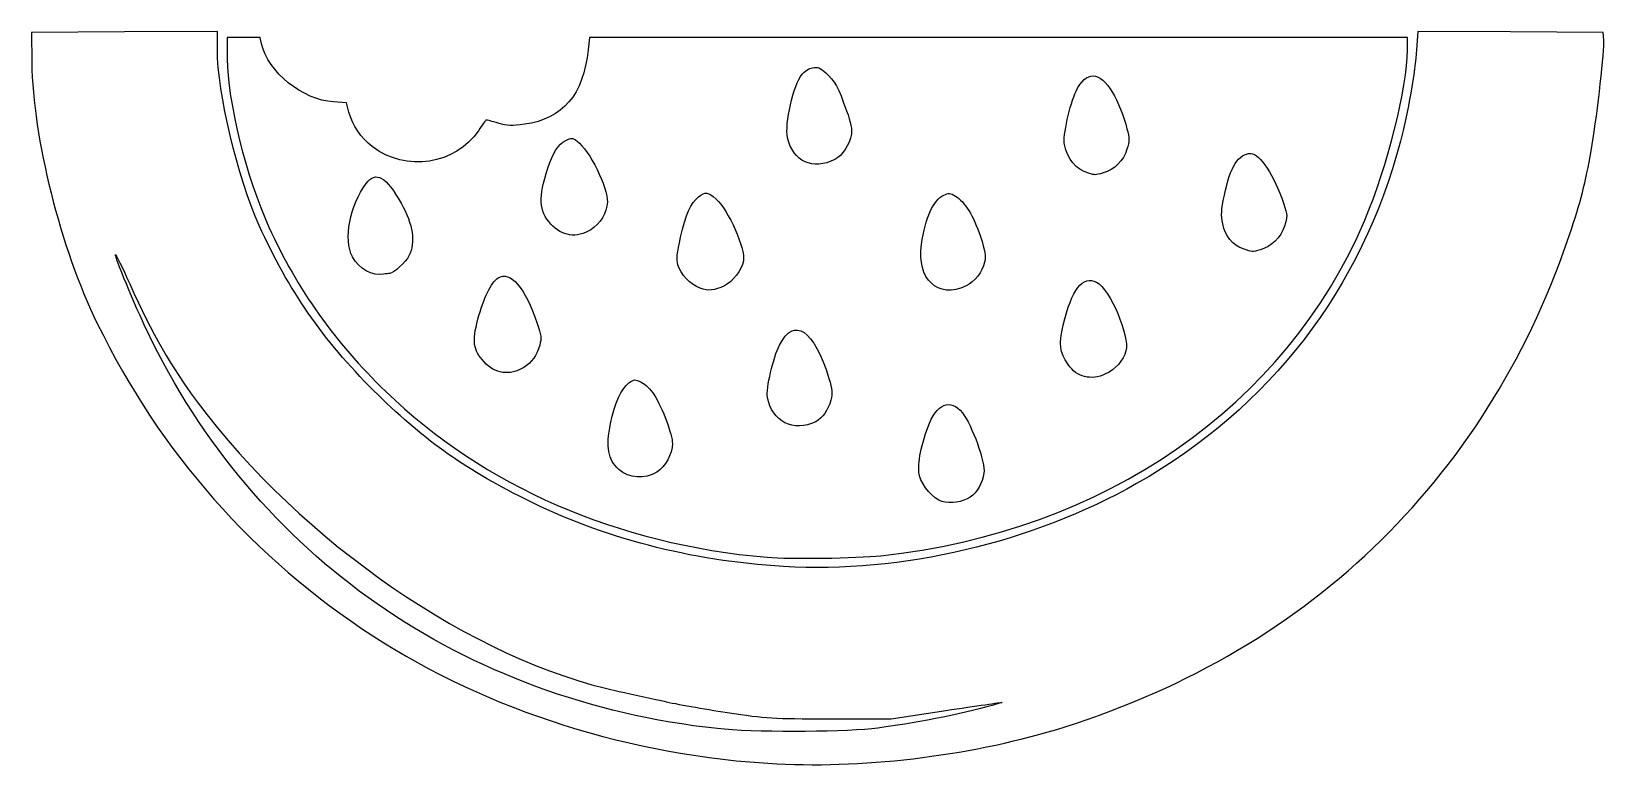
# Model space of a CAD drawing. Header units: centimetres. Extents: x -10.3 to 10.9, y -6 to 3.9.
import ezdxf

# ---------------------------------------------------------------- set-up
doc = ezdxf.new("R2010")
doc.units = ezdxf.units.CM
doc.header["$MEASUREMENT"] = 0
doc.layers.add('Layer 1', color=7, linetype='Continuous')

msp = doc.modelspace()

# ---------------------------------------------------------------- linework, layer by layer
at = {"layer": 'Layer 1'}
for points, knots in [([(-0.2249, -5.97462), (-2.17435, -5.87412), (-4.10531, -5.26235), (-5.66208, -4.25199), (-5.66208, -4.25199), (-7.26779, -3.20987), (-8.51566, -1.79549), (-9.36681, -0.05292), (-9.36681, -0.05292), (-9.8626, 0.96211), (-10.23607, 2.44998), (-10.24786, 3.45701), (-10.24786, 3.45701), (-10.24786, 3.45701), (-10.2526, 3.86292), (-10.2526, 3.86292), (-10.2526, 3.86292), (-10.2526, 3.86292), (-9.00244, 3.86979), (-9.00244, 3.86979), (-9.00244, 3.86979), (-9.00244, 3.86979), (-7.75228, 3.87666), (-7.75228, 3.87666), (-7.75228, 3.87666), (-7.75228, 3.87666), (-7.75212, 3.63166), (-7.75212, 3.63166), (-7.75212, 3.63166), (-7.75175, 3.05232), (-7.48188, 1.91933), (-7.18864, 1.26602), (-7.18864, 1.26602), (-6.80172, 0.404), (-6.32943, -0.27775), (-5.6512, -0.95328), (-5.6512, -0.95328), (-5.00407, -1.59783), (-4.45784, -1.98942), (-3.61794, -2.4109), (-3.61794, -2.4109), (-2.56787, -2.93785), (-1.38979, -3.24578), (-0.13576, -3.32108), (-0.13576, -3.32108), (1.44845, -3.41621), (3.21063, -3.00212), (4.61221, -2.20537), (4.61221, -2.20537), (6.40925, -1.18382), (7.63855, 0.4114), (8.16029, 2.39885), (8.16029, 2.39885), (8.2575, 2.76914), (8.36038, 3.34877), (8.3791, 3.63165), (8.3791, 3.63165), (8.3791, 3.63165), (8.39531, 3.87665), (8.39531, 3.87665), (8.39531, 3.87665), (8.39531, 3.87665), (9.64146, 3.86978), (9.64146, 3.86978), (9.64146, 3.86978), (9.64146, 3.86978), (10.88761, 3.86291), (10.88761, 3.86291), (10.88761, 3.86291), (10.88761, 3.86291), (10.89595, 3.7616), (10.89595, 3.7616), (10.89595, 3.7616), (10.90627, 3.63615), (10.81164, 2.78237), (10.74001, 2.35479), (10.74001, 2.35479), (10.66448, 1.9039), (10.59978, 1.64048), (10.46058, 1.21708), (10.46058, 1.21708), (9.38035, -2.06857), (6.98533, -4.42231), (3.64931, -5.47677), (3.64931, -5.47677), (2.4608, -5.85244), (1.01326, -6.03845), (-0.2249, -5.97462)], [0, 0, 0, 0, 0.04347826, 0.04347826, 0.04347826, 0.04347826, 0.08695652, 0.08695652, 0.08695652, 0.08695652, 0.13043478, 0.13043478, 0.13043478, 0.13043478, 0.17391304, 0.17391304, 0.17391304, 0.17391304, 0.2173913, 0.2173913, 0.2173913, 0.2173913, 0.26086957, 0.26086957, 0.26086957, 0.26086957, 0.30434783, 0.30434783, 0.30434783, 0.30434783, 0.34782609, 0.34782609, 0.34782609, 0.34782609, 0.39130435, 0.39130435, 0.39130435, 0.39130435, 0.43478261, 0.43478261, 0.43478261, 0.43478261, 0.47826087, 0.47826087, 0.47826087, 0.47826087, 0.52173913, 0.52173913, 0.52173913, 0.52173913, 0.56521739, 0.56521739, 0.56521739, 0.56521739, 0.60869565, 0.60869565, 0.60869565, 0.60869565, 0.65217391, 0.65217391, 0.65217391, 0.65217391, 0.69565217, 0.69565217, 0.69565217, 0.69565217, 0.73913043, 0.73913043, 0.73913043, 0.73913043, 0.7826087, 0.7826087, 0.7826087, 0.7826087, 0.82608696, 0.82608696, 0.82608696, 0.82608696, 0.86956522, 0.86956522, 0.86956522, 0.86956522, 0.91304348, 0.91304348, 0.91304348, 0.91304348, 1, 1, 1, 1]), ([(-0.35719, -3.1967), (-2.3744, -3.02348), (-4.17146, -2.24188), (-5.48668, -0.96573), (-5.48668, -0.96573), (-6.18109, -0.29195), (-6.67262, 0.39924), (-7.05935, 1.24577), (-7.05935, 1.24577), (-7.35955, 1.90289), (-7.62, 2.95338), (-7.62, 3.50707), (-7.62, 3.50707), (-7.62, 3.50707), (-7.62, 3.79677), (-7.62, 3.79677), (-7.62, 3.79677), (-7.62, 3.79677), (-7.39721, 3.79677), (-7.39721, 3.79677), (-7.39721, 3.79677), (-7.39721, 3.79677), (-7.17442, 3.79677), (-7.17442, 3.79677), (-7.17442, 3.79677), (-7.17442, 3.79677), (-7.15625, 3.71078), (-7.15625, 3.71078), (-7.15625, 3.71078), (-7.07685, 3.335), (-6.60374, 2.95226), (-6.18894, 2.92825), (-6.18894, 2.92825), (-6.18894, 2.92825), (-6.01465, 2.91816), (-6.01465, 2.91816), (-6.01465, 2.91816), (-6.01465, 2.91816), (-5.9818, 2.78999), (-5.9818, 2.78999), (-5.9818, 2.78999), (-5.93858, 2.62135), (-5.81572, 2.43965), (-5.66932, 2.32787), (-5.66932, 2.32787), (-5.2177, 1.98303), (-4.546, 2.08378), (-4.24177, 2.542), (-4.24177, 2.542), (-4.18936, 2.62094), (-4.14106, 2.68552), (-4.13445, 2.68552), (-4.13445, 2.68552), (-4.12784, 2.68552), (-4.05575, 2.66614), (-3.97425, 2.64245), (-3.97425, 2.64245), (-3.84964, 2.60623), (-3.79333, 2.60401), (-3.62015, 2.6285), (-3.62015, 2.6285), (-3.1038, 2.70152), (-2.82869, 3.02382), (-2.76406, 3.63141), (-2.76406, 3.63141), (-2.76406, 3.63141), (-2.74647, 3.79677), (-2.74647, 3.79677), (-2.74647, 3.79677), (-2.74647, 3.79677), (2.75427, 3.79677), (2.75427, 3.79677), (2.75427, 3.79677), (2.75427, 3.79677), (8.25501, 3.79677), (8.25501, 3.79677), (8.25501, 3.79677), (8.25501, 3.79677), (8.25501, 3.62742), (8.25501, 3.62742), (8.25501, 3.62742), (8.25501, 3.12867), (7.98588, 2.05508), (7.6807, 1.33642), (7.6807, 1.33642), (6.61976, -1.16195), (4.17459, -2.85672), (1.17107, -3.17548), (1.17107, -3.17548), (0.84541, -3.21004), (-0.05607, -3.22256), (-0.35718, -3.1967), (-0.35718, -3.1967), (-0.35718, -3.1967), (-0.35719, -3.1967), (-0.35719, -3.1967)], [0, 0, 0, 0, 0.04, 0.04, 0.04, 0.04, 0.08, 0.08, 0.08, 0.08, 0.12, 0.12, 0.12, 0.12, 0.16, 0.16, 0.16, 0.16, 0.2, 0.2, 0.2, 0.2, 0.24, 0.24, 0.24, 0.24, 0.28, 0.28, 0.28, 0.28, 0.32, 0.32, 0.32, 0.32, 0.36, 0.36, 0.36, 0.36, 0.4, 0.4, 0.4, 0.4, 0.44, 0.44, 0.44, 0.44, 0.48, 0.48, 0.48, 0.48, 0.52, 0.52, 0.52, 0.52, 0.56, 0.56, 0.56, 0.56, 0.6, 0.6, 0.6, 0.6, 0.64, 0.64, 0.64, 0.64, 0.68, 0.68, 0.68, 0.68, 0.72, 0.72, 0.72, 0.72, 0.76, 0.76, 0.76, 0.76, 0.8, 0.8, 0.8, 0.8, 0.84, 0.84, 0.84, 0.84, 0.88, 0.88, 0.88, 0.88, 0.92, 0.92, 0.92, 0.92, 1, 1, 1, 1]), ([(0.5546, 2.15583), (0.65513, 2.20711), (0.74981, 2.35131), (0.77635, 2.49355), (0.77635, 2.49355), (0.78761, 2.55389), (0.76811, 2.64822), (0.71072, 2.81105), (0.71072, 2.81105), (0.60019, 3.12464), (0.54947, 3.21784), (0.43431, 3.31896), (0.43431, 3.31896), (0.35387, 3.38959), (0.32162, 3.40216), (0.25416, 3.38917), (0.25416, 3.38917), (0.20897, 3.38047), (0.14492, 3.34063), (0.11185, 3.30064), (0.11185, 3.30064), (-0.0022, 3.16275), (-0.12408, 2.62753), (-0.08258, 2.44679), (-0.08258, 2.44679), (-0.00884, 2.12561), (0.25722, 2.00413), (0.55462, 2.15585), (0.55462, 2.15585), (0.55462, 2.15585), (0.5546, 2.15583), (0.5546, 2.15583)], [0, 0, 0, 0, 0.11111111, 0.11111111, 0.11111111, 0.11111111, 0.22222222, 0.22222222, 0.22222222, 0.22222222, 0.33333333, 0.33333333, 0.33333333, 0.33333333, 0.44444444, 0.44444444, 0.44444444, 0.44444444, 0.55555556, 0.55555556, 0.55555556, 0.55555556, 0.66666667, 0.66666667, 0.66666667, 0.66666667, 0.77777778, 0.77777778, 0.77777778, 0.77777778, 1, 1, 1, 1]), ([(4.1613, 1.97274), (4.31166, 2.0145), (4.43794, 2.13947), (4.48297, 2.2911), (4.48297, 2.2911), (4.51671, 2.40471), (4.51671, 2.43927), (4.48298, 2.56877), (4.48298, 2.56877), (4.44171, 2.72721), (4.35396, 2.94825), (4.28958, 3.05594), (4.28958, 3.05594), (4.11629, 3.34578), (3.93409, 3.35219), (3.79763, 3.07326), (3.79763, 3.07326), (3.71353, 2.90136), (3.61853, 2.46479), (3.6413, 2.35479), (3.6413, 2.35479), (3.682, 2.15814), (3.79781, 2.02109), (3.96648, 1.96997), (3.96648, 1.96997), (4.05948, 1.94179), (4.04936, 1.94164), (4.16131, 1.97273), (4.16131, 1.97273), (4.16131, 1.97273), (4.1613, 1.97274), (4.1613, 1.97274)], [0, 0, 0, 0, 0.11111111, 0.11111111, 0.11111111, 0.11111111, 0.22222222, 0.22222222, 0.22222222, 0.22222222, 0.33333333, 0.33333333, 0.33333333, 0.33333333, 0.44444444, 0.44444444, 0.44444444, 0.44444444, 0.55555556, 0.55555556, 0.55555556, 0.55555556, 0.66666667, 0.66666667, 0.66666667, 0.66666667, 0.77777778, 0.77777778, 0.77777778, 0.77777778, 1, 1, 1, 1]), ([(-2.73004, 1.20933), (-2.60311, 1.28735), (-2.51031, 1.44064), (-2.50655, 1.57848), (-2.50655, 1.57848), (-2.50096, 1.78342), (-2.74586, 2.27886), (-2.91348, 2.4017), (-2.91348, 2.4017), (-2.97882, 2.44959), (-2.98739, 2.44999), (-3.06679, 2.40893), (-3.06679, 2.40893), (-3.16757, 2.35682), (-3.23602, 2.25086), (-3.3069, 2.03728), (-3.3069, 2.03728), (-3.43795, 1.64237), (-3.42845, 1.46473), (-3.2667, 1.28569), (-3.2667, 1.28569), (-3.11697, 1.11995), (-2.92084, 1.09204), (-2.73005, 1.20932), (-2.73005, 1.20932), (-2.73005, 1.20932), (-2.73004, 1.20933), (-2.73004, 1.20933)], [0, 0, 0, 0, 0.125, 0.125, 0.125, 0.125, 0.25, 0.25, 0.25, 0.25, 0.375, 0.375, 0.375, 0.375, 0.5, 0.5, 0.5, 0.5, 0.625, 0.625, 0.625, 0.625, 0.75, 0.75, 0.75, 0.75, 1, 1, 1, 1]), ([(6.27796, 0.94086), (6.42483, 0.98165), (6.55103, 1.10526), (6.60178, 1.25805), (6.60178, 1.25805), (6.64368, 1.38421), (6.64312, 1.39589), (6.58699, 1.5677), (6.58699, 1.5677), (6.46882, 1.92938), (6.26761, 2.23573), (6.14822, 2.23573), (6.14822, 2.23573), (5.98536, 2.23573), (5.87185, 2.05659), (5.79263, 1.67455), (5.79263, 1.67455), (5.7505, 1.47139), (5.74664, 1.40428), (5.77035, 1.28766), (5.77035, 1.28766), (5.80476, 1.11838), (5.89816, 1.00473), (6.04573, 0.95256), (6.04573, 0.95256), (6.17557, 0.90665), (6.15795, 0.90754), (6.27796, 0.94087), (6.27796, 0.94087), (6.27796, 0.94087), (6.27796, 0.94086), (6.27796, 0.94086)], [0, 0, 0, 0, 0.11111111, 0.11111111, 0.11111111, 0.11111111, 0.22222222, 0.22222222, 0.22222222, 0.22222222, 0.33333333, 0.33333333, 0.33333333, 0.33333333, 0.44444444, 0.44444444, 0.44444444, 0.44444444, 0.55555556, 0.55555556, 0.55555556, 0.55555556, 0.66666667, 0.66666667, 0.66666667, 0.66666667, 0.77777778, 0.77777778, 0.77777778, 0.77777778, 1, 1, 1, 1]), ([(-5.43149, 0.62141), (-5.38425, 0.62194), (-5.21503, 0.77752), (-5.17503, 0.85721), (-5.17503, 0.85721), (-5.08292, 1.04068), (-5.11834, 1.27652), (-5.28194, 1.56907), (-5.28194, 1.56907), (-5.48151, 1.92593), (-5.62128, 2.00449), (-5.75022, 1.83225), (-5.75022, 1.83225), (-5.97282, 1.53488), (-6.05763, 1.07874), (-5.93394, 0.8441), (-5.93394, 0.8441), (-5.85109, 0.68692), (-5.66173, 0.58086), (-5.51656, 0.61032), (-5.51656, 0.61032), (-5.48746, 0.61623), (-5.44917, 0.62122), (-5.43149, 0.62142), (-5.43149, 0.62142), (-5.43149, 0.62142), (-5.43149, 0.62141), (-5.43149, 0.62141)], [0, 0, 0, 0, 0.125, 0.125, 0.125, 0.125, 0.25, 0.25, 0.25, 0.25, 0.375, 0.375, 0.375, 0.375, 0.5, 0.5, 0.5, 0.5, 0.625, 0.625, 0.625, 0.625, 0.75, 0.75, 0.75, 0.75, 1, 1, 1, 1]), ([(-0.92958, 0.45631), (-0.82144, 0.50746), (-0.69994, 0.66845), (-0.67693, 0.7911), (-0.67693, 0.7911), (-0.6467, 0.95222), (-0.87866, 1.47751), (-1.04422, 1.62287), (-1.04422, 1.62287), (-1.15651, 1.72146), (-1.18645, 1.72505), (-1.2804, 1.65115), (-1.2804, 1.65115), (-1.38387, 1.56976), (-1.45162, 1.4172), (-1.52136, 1.10856), (-1.52136, 1.10856), (-1.57032, 0.8919), (-1.57784, 0.81391), (-1.55705, 0.73863), (-1.55705, 0.73863), (-1.52193, 0.61144), (-1.38707, 0.4696), (-1.25676, 0.42281), (-1.25676, 0.42281), (-1.14339, 0.3821), (-1.07076, 0.38953), (-0.92957, 0.45631), (-0.92957, 0.45631), (-0.92957, 0.45631), (-0.92958, 0.45631), (-0.92958, 0.45631)], [0, 0, 0, 0, 0.11111111, 0.11111111, 0.11111111, 0.11111111, 0.22222222, 0.22222222, 0.22222222, 0.22222222, 0.33333333, 0.33333333, 0.33333333, 0.33333333, 0.44444444, 0.44444444, 0.44444444, 0.44444444, 0.55555556, 0.55555556, 0.55555556, 0.55555556, 0.66666667, 0.66666667, 0.66666667, 0.66666667, 0.77777778, 0.77777778, 0.77777778, 0.77777778, 1, 1, 1, 1]), ([(2.31871, 0.45328), (2.43309, 0.50756), (2.538, 0.64199), (2.56842, 0.77325), (2.56842, 0.77325), (2.58733, 0.85486), (2.57674, 0.91798), (2.5105, 1.11842), (2.5105, 1.11842), (2.41794, 1.39848), (2.30044, 1.58977), (2.17713, 1.66113), (2.17713, 1.66113), (2.10311, 1.70396), (2.08264, 1.70581), (2.01937, 1.67539), (2.01937, 1.67539), (1.87523, 1.60607), (1.77119, 1.37596), (1.71892, 1.01083), (1.71892, 1.01083), (1.6517, 0.54129), (1.9398, 0.27348), (2.31871, 0.45329), (2.31871, 0.45329), (2.31871, 0.45329), (2.31871, 0.45328), (2.31871, 0.45328)], [0, 0, 0, 0, 0.125, 0.125, 0.125, 0.125, 0.25, 0.25, 0.25, 0.25, 0.375, 0.375, 0.375, 0.375, 0.5, 0.5, 0.5, 0.5, 0.625, 0.625, 0.625, 0.625, 0.75, 0.75, 0.75, 0.75, 1, 1, 1, 1]), ([(1.05247, -5.50259), (1.4477, -5.46157), (2.14646, -5.32968), (2.57969, -5.21434), (2.57969, -5.21434), (2.71066, -5.17947), (2.81064, -5.14986), (2.80186, -5.14854), (2.80186, -5.14854), (2.79309, -5.14722), (2.45376, -5.19638), (2.0478, -5.25779), (2.0478, -5.25779), (2.0478, -5.25779), (1.30969, -5.36944), (1.30969, -5.36944), (1.30969, -5.36944), (1.30969, -5.36944), (0.48948, -5.36925), (0.48948, -5.36925), (0.48948, -5.36925), (-0.29919, -5.36906), (-0.35246, -5.36578), (-0.89578, -5.28385), (-0.89578, -5.28385), (-1.20656, -5.23699), (-1.58756, -5.16951), (-1.74245, -5.13391), (-1.74245, -5.13391), (-1.89734, -5.0983), (-2.17004, -5.0384), (-2.34845, -5.00079), (-2.34845, -5.00079), (-4.29185, -4.59112), (-6.62413, -2.99049), (-8.02319, -1.1062), (-8.02319, -1.1062), (-8.38016, -0.62543), (-8.62275, -0.20121), (-8.93119, 0.48166), (-8.93119, 0.48166), (-9.03113, 0.70291), (-9.11683, 0.88), (-9.12164, 0.8752), (-9.12164, 0.8752), (-9.13794, 0.8589), (-8.86033, 0.1871), (-8.69393, -0.15984), (-8.69393, -0.15984), (-7.24327, -3.18453), (-4.45393, -5.12782), (-1.02649, -5.50164), (-1.02649, -5.50164), (-0.56446, -5.55203), (0.57113, -5.55255), (1.05248, -5.50258), (1.05248, -5.50258), (1.05248, -5.50258), (1.05247, -5.50259), (1.05247, -5.50259)], [0, 0, 0, 0, 0.0625, 0.0625, 0.0625, 0.0625, 0.125, 0.125, 0.125, 0.125, 0.1875, 0.1875, 0.1875, 0.1875, 0.25, 0.25, 0.25, 0.25, 0.3125, 0.3125, 0.3125, 0.3125, 0.375, 0.375, 0.375, 0.375, 0.4375, 0.4375, 0.4375, 0.4375, 0.5, 0.5, 0.5, 0.5, 0.5625, 0.5625, 0.5625, 0.5625, 0.625, 0.625, 0.625, 0.625, 0.6875, 0.6875, 0.6875, 0.6875, 0.75, 0.75, 0.75, 0.75, 0.8125, 0.8125, 0.8125, 0.8125, 0.875, 0.875, 0.875, 0.875, 1, 1, 1, 1]), ([(-3.63188, -0.64351), (-3.52366, -0.5778), (-3.45304, -0.47895), (-3.41599, -0.34136), (-3.41599, -0.34136), (-3.39103, -0.24867), (-3.39574, -0.20749), (-3.44929, -0.05005), (-3.44929, -0.05005), (-3.6125, 0.42981), (-3.81622, 0.66667), (-3.97581, 0.56211), (-3.97581, 0.56211), (-4.06741, 0.50209), (-4.17224, 0.28682), (-4.24742, 0.00436), (-4.24742, 0.00436), (-4.32782, -0.2977), (-4.31239, -0.40466), (-4.16488, -0.56794), (-4.16488, -0.56794), (-4.01889, -0.72954), (-3.82, -0.75774), (-3.63189, -0.64351), (-3.63189, -0.64351), (-3.63189, -0.64351), (-3.63188, -0.64351), (-3.63188, -0.64351)], [0, 0, 0, 0, 0.125, 0.125, 0.125, 0.125, 0.25, 0.25, 0.25, 0.25, 0.375, 0.375, 0.375, 0.375, 0.5, 0.5, 0.5, 0.5, 0.625, 0.625, 0.625, 0.625, 0.75, 0.75, 0.75, 0.75, 1, 1, 1, 1]), ([(4.19474, -0.73079), (4.32385, -0.67214), (4.43374, -0.54771), (4.46891, -0.42034), (4.46891, -0.42034), (4.52371, -0.22188), (4.25301, 0.41044), (4.07352, 0.50326), (4.07352, 0.50326), (3.88718, 0.59962), (3.73931, 0.40907), (3.62415, -0.07581), (3.62415, -0.07581), (3.56249, -0.33544), (3.57497, -0.43134), (3.69291, -0.60428), (3.69291, -0.60428), (3.8095, -0.77523), (3.99433, -0.82183), (4.19474, -0.73079)], [0, 0, 0, 0, 0.16666667, 0.16666667, 0.16666667, 0.16666667, 0.33333333, 0.33333333, 0.33333333, 0.33333333, 0.5, 0.5, 0.5, 0.5, 0.66666667, 0.66666667, 0.66666667, 0.66666667, 1, 1, 1, 1]), ([(0.29557, -1.3727), (0.38711, -1.32639), (0.46334, -1.21775), (0.50012, -1.08119), (0.50012, -1.08119), (0.52487, -0.98927), (0.5207, -0.94381), (0.47347, -0.79039), (0.47347, -0.79039), (0.27119, -0.13344), (0.0068, 0.04543), (-0.19052, -0.34119), (-0.19052, -0.34119), (-0.27379, -0.50434), (-0.37376, -0.93368), (-0.35397, -1.04316), (-0.35397, -1.04316), (-0.29457, -1.37181), (0.00095, -1.52174), (0.29557, -1.3727)], [0, 0, 0, 0, 0.16666667, 0.16666667, 0.16666667, 0.16666667, 0.33333333, 0.33333333, 0.33333333, 0.33333333, 0.5, 0.5, 0.5, 0.5, 0.66666667, 0.66666667, 0.66666667, 0.66666667, 1, 1, 1, 1]), ([(-1.83907, -2.05065), (-1.72974, -1.98308), (-1.63224, -1.80402), (-1.63129, -1.66906), (-1.63129, -1.66906), (-1.63041, -1.54433), (-1.76163, -1.19403), (-1.8779, -1.01068), (-1.8779, -1.01068), (-1.92466, -0.93695), (-1.99517, -0.86773), (-2.05029, -0.84145), (-2.05029, -0.84145), (-2.13967, -0.79883), (-2.14655, -0.79921), (-2.21534, -0.85057), (-2.21534, -0.85057), (-2.31839, -0.9275), (-2.40552, -1.12037), (-2.46289, -1.39849), (-2.46289, -1.39849), (-2.52874, -1.71773), (-2.49923, -1.87963), (-2.35069, -2.01409), (-2.35069, -2.01409), (-2.21518, -2.13676), (-2.00292, -2.15193), (-1.83907, -2.05066), (-1.83907, -2.05066), (-1.83907, -2.05066), (-1.83907, -2.05065), (-1.83907, -2.05065)], [0, 0, 0, 0, 0.11111111, 0.11111111, 0.11111111, 0.11111111, 0.22222222, 0.22222222, 0.22222222, 0.22222222, 0.33333333, 0.33333333, 0.33333333, 0.33333333, 0.44444444, 0.44444444, 0.44444444, 0.44444444, 0.55555556, 0.55555556, 0.55555556, 0.55555556, 0.66666667, 0.66666667, 0.66666667, 0.66666667, 0.77777778, 0.77777778, 0.77777778, 0.77777778, 1, 1, 1, 1]), ([(2.37451, -2.3866), (2.46802, -2.32315), (2.53548, -2.20465), (2.55836, -2.06368), (2.55836, -2.06368), (2.58089, -1.92486), (2.39857, -1.41445), (2.26943, -1.25479), (2.26943, -1.25479), (2.10446, -1.05084), (1.92403, -1.1267), (1.80331, -1.4508), (1.80331, -1.4508), (1.70478, -1.7153), (1.65994, -1.97946), (1.69284, -2.10162), (1.69284, -2.10162), (1.72937, -2.23728), (1.88236, -2.41228), (1.99412, -2.44623), (1.99412, -2.44623), (2.10944, -2.48126), (2.27274, -2.45567), (2.37452, -2.38661), (2.37452, -2.38661), (2.37452, -2.38661), (2.37451, -2.3866), (2.37451, -2.3866)], [0, 0, 0, 0, 0.125, 0.125, 0.125, 0.125, 0.25, 0.25, 0.25, 0.25, 0.375, 0.375, 0.375, 0.375, 0.5, 0.5, 0.5, 0.5, 0.625, 0.625, 0.625, 0.625, 0.75, 0.75, 0.75, 0.75, 1, 1, 1, 1])]:
    msp.add_open_spline(points, degree=3, knots=knots, dxfattribs=at)

doc.saveas('drawing.dxf')
